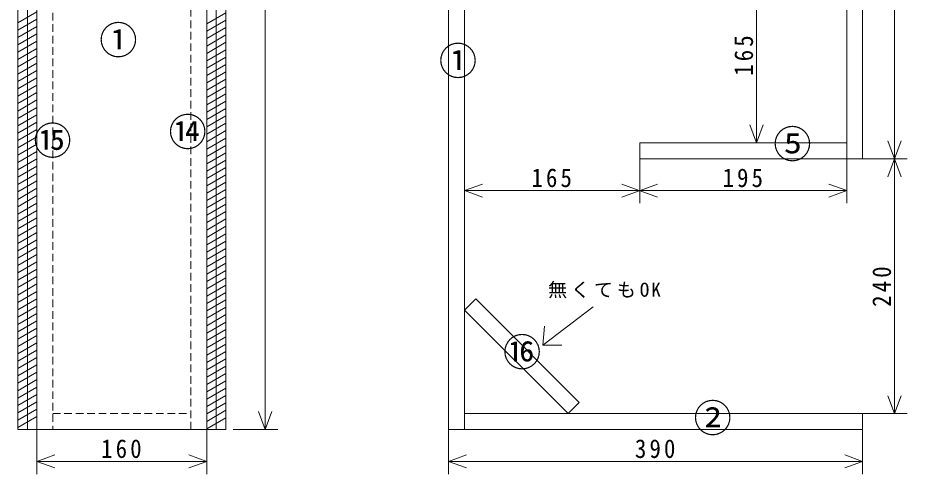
# Model space of a CAD drawing. Units: millimetres, scale not verified. Extents: x -964 to 688, y -484 to 528.
# Drawn here: x -906 to -68, y -484 to -54 of the extents above; entities that cross this region are included whole.
import ezdxf
from ezdxf.enums import TextEntityAlignment as Align

# ---------------------------------------------------------------- set-up
doc = ezdxf.new("R2010")
doc.units = ezdxf.units.MM
doc.header["$LTSCALE"] = 6
doc.linetypes.add('DASHED1', pattern=[1.8, 1.2, -0.6])
doc.layers.add('0-0', color=7, linetype='Continuous', lineweight=18)
doc.styles.add('ＭＳ ゴシック', font='')
doc.styles.get('ＭＳ ゴシック').set_extended_font_data('MS Gothic')

msp = doc.modelspace()

# ---------------------------------------------------------------- linework, layer by layer
at = {"layer": '0-0'}
for p, q in [((-905.876, 458.161), (-905.876, -441.839)), ((-896.876, 458.161), (-896.876, -441.839)), ((-887.876, 458.161), (-887.876, -441.839)), ((-727.876, -441.839), (-727.876, 458.161)), ((-718.876, -441.839), (-718.876, 458.161)), ((-709.876, -441.839), (-709.876, 458.161)), ((-485.062, -441.839), (-485.062, 458.161)), ((-125.063, 458.161), (-125.063, -186.839)), ((-905.876, -58.818), (-887.876, -48.426)), ((-727.876, -59.973), (-709.876, -49.58)), ((-905.876, -65.746), (-887.876, -55.354)), ((-727.876, -66.901), (-709.876, -56.509)), ((-905.876, -72.674), (-887.876, -62.282)), ((-727.876, -73.829), (-709.876, -63.437)), ((-905.876, -79.603), (-887.876, -69.21)), ((-727.876, -80.757), (-709.876, -70.365)), ((-905.876, -86.531), (-887.876, -76.138)), ((-905.876, -93.459), (-887.876, -83.067)), ((-727.876, -87.685), (-709.876, -77.293)), ((-905.876, -100.387), (-887.876, -89.995)), ((-727.876, -94.614), (-709.876, -84.221)), ((-727.876, -101.542), (-709.876, -91.15)), ((-905.876, -107.315), (-887.876, -96.923)), ((-727.876, -108.47), (-709.876, -98.078)), ((-905.876, -114.244), (-887.876, -103.851)), ((-727.876, -115.398), (-709.876, -105.006)), ((-905.876, -121.172), (-887.876, -110.779)), ((-727.876, -122.326), (-709.876, -111.934)), ((-905.876, -128.1), (-887.876, -117.708)), ((-905.876, -135.028), (-887.876, -124.636)), ((-727.876, -129.255), (-709.876, -118.862)), ((-905.876, -141.956), (-887.876, -131.564)), ((-727.876, -136.183), (-709.876, -125.791)), ((-727.876, -143.111), (-709.876, -132.719)), ((-905.876, -148.885), (-887.876, -138.492)), ((-727.876, -150.039), (-709.876, -139.647)), ((-905.876, -155.813), (-887.876, -145.42)), ((-727.876, -156.967), (-709.876, -146.575)), ((-905.876, -162.741), (-887.876, -152.349)), ((-727.876, -163.896), (-709.876, -153.503)), ((-905.876, -169.669), (-887.876, -159.277)), ((-905.876, -176.597), (-887.876, -166.205)), ((-727.876, -170.824), (-709.876, -160.432)), ((-727.876, -177.752), (-709.876, -167.36)), ((-905.876, -183.526), (-887.876, -173.133)), ((-727.876, -184.68), (-709.876, -174.288)), ((-905.876, -190.454), (-887.876, -180.061)), ((-727.876, -191.608), (-709.876, -181.216)), ((-905.876, -197.382), (-887.876, -186.99)), ((-727.876, -198.537), (-709.876, -188.144)), ((-905.876, -204.31), (-887.876, -193.918)), ((-905.876, -211.238), (-887.876, -200.846)), ((-727.876, -205.465), (-709.876, -195.073)), ((-905.876, -218.167), (-887.876, -207.774)), ((-727.876, -212.393), (-709.876, -202.001)), ((-727.876, -219.321), (-709.876, -208.929)), ((-905.876, -225.095), (-887.876, -214.703)), ((-727.876, -226.25), (-709.876, -215.857)), ((-905.876, -232.023), (-887.876, -221.631)), ((-727.876, -233.178), (-709.876, -222.785)), ((-905.876, -238.951), (-887.876, -228.559)), ((-727.876, -240.106), (-709.876, -229.714)), ((-905.876, -245.879), (-887.876, -235.487)), ((-905.876, -252.808), (-887.876, -242.415)), ((-727.876, -247.034), (-709.876, -236.642)), ((-905.876, -259.736), (-887.876, -249.344)), ((-727.876, -253.962), (-709.876, -243.57)), ((-727.876, -260.891), (-709.876, -250.498)), ((-905.876, -266.664), (-887.876, -256.272)), ((-727.876, -267.819), (-709.876, -257.426)), ((-905.876, -273.592), (-887.876, -263.2)), ((-727.876, -274.747), (-709.876, -264.355)), ((-905.876, -280.52), (-887.876, -270.128)), ((-727.876, -281.675), (-709.876, -271.283)), ((-905.876, -287.449), (-887.876, -277.056)), ((-905.876, -294.377), (-887.876, -283.985)), ((-727.876, -288.603), (-709.876, -278.211)), ((-905.876, -301.305), (-887.876, -290.913)), ((-727.876, -295.532), (-709.876, -285.139)), ((-727.876, -302.46), (-709.876, -292.067)), ((-905.876, -308.233), (-887.876, -297.841)), ((-727.876, -309.388), (-709.876, -298.996)), ((-905.876, -315.161), (-887.876, -304.769)), ((-727.876, -316.316), (-709.876, -305.924)), ((-905.876, -322.09), (-887.876, -311.697)), ((-727.876, -323.244), (-709.876, -312.852)), ((-905.876, -329.018), (-887.876, -318.626)), ((-905.876, -335.946), (-887.876, -325.554)), ((-727.876, -330.173), (-709.876, -319.78)), ((-727.876, -337.101), (-709.876, -326.708)), ((-485.062, -329.368), (-474.456, -318.761)), ((-474.456, -318.761), (-376.984, -416.233)), ((-411.295, -362.332), (-363.964, -326.425)), ((-905.876, -342.874), (-887.876, -332.482)), ((-727.876, -344.029), (-709.876, -333.637)), ((-485.062, -329.368), (-387.591, -426.839)), ((-905.876, -349.802), (-887.876, -339.41)), ((-727.876, -350.957), (-709.876, -340.565)), ((-905.876, -356.731), (-887.876, -346.338)), ((-727.876, -357.885), (-709.876, -347.493)), ((-411.295, -362.332), (-409.663, -344.378)), ((-905.876, -363.659), (-887.876, -353.267)), ((-905.876, -370.587), (-887.876, -360.195)), ((-727.876, -364.814), (-709.876, -354.421)), ((-905.876, -377.515), (-887.876, -367.123)), ((-727.876, -371.742), (-709.876, -361.349)), ((-727.876, -378.67), (-709.876, -368.278)), ((-411.295, -362.332), (-393.342, -362.332)), ((-905.876, -384.443), (-887.876, -374.051)), ((-727.876, -385.598), (-709.876, -375.206)), ((-905.876, -391.372), (-887.876, -380.979)), ((-727.876, -392.526), (-709.876, -382.134)), ((-905.876, -398.3), (-887.876, -387.908)), ((-727.876, -399.455), (-709.876, -389.062)), ((-905.876, -405.228), (-887.876, -394.836)), ((-905.876, -412.156), (-887.876, -401.764)), ((-727.876, -406.383), (-709.876, -395.99)), ((-905.876, -419.085), (-887.876, -408.692)), ((-727.876, -413.311), (-709.876, -402.919)), ((-727.876, -420.239), (-709.876, -409.847)), ((-905.876, -426.013), (-887.876, -415.62)), ((-727.876, -427.167), (-709.876, -416.775)), ((-387.591, -426.839), (-376.984, -416.233)), ((-905.876, -432.941), (-887.876, -422.549)), ((-727.876, -434.096), (-709.876, -423.703)), ((-905.876, -439.869), (-887.876, -429.477)), ((-727.876, -441.024), (-709.876, -430.632)), ((-709.876, -441.839), (-905.876, -441.839))]:
    msp.add_line(p, q, dxfattribs=at)
at = {"layer": '0-0', "linetype": 'DASHED1'}
for p, q in [((-872.876, 458.161), (-872.876, -441.839)), ((-742.876, -441.839), (-742.876, 458.161)), ((-872.876, -426.839), (-742.876, -426.839))]:
    msp.add_line(p, q, dxfattribs=at)
at = {"layer": '0-0', "color": 4, "lineweight": 9}
for p, q in [((-240.063, -171.839), (-198.063, -171.839)), ((-73.906, -203.754), (-86.219, -169.925)), ((-73.906, -169.925), (-86.219, -203.754)), ((-485.062, -228.839), (-485.062, -186.839)), ((-320.062, -186.839), (-320.062, -228.839)), ((-125.063, -186.839), (-125.063, -228.839)), ((-110.063, -186.839), (-68.063, -186.839)), ((-468.148, -222.996), (-485.062, -216.839)), ((-336.977, -222.996), (-303.148, -210.683)), ((-303.148, -222.996), (-336.977, -210.683)), ((-125.063, -216.839), (-141.977, -210.683)), ((-141.977, -222.996), (-125.063, -216.839)), ((-73.906, -409.925), (-80.063, -426.839)), ((-666.719, -424.925), (-672.876, -441.839)), ((-68.063, -426.839), (-110.062, -426.839)), ((-887.876, -483.839), (-887.876, -441.839)), ((-727.876, -441.839), (-727.876, -483.839)), ((-660.876, -441.839), (-702.876, -441.839)), ((-500.062, -483.839), (-500.062, -441.839)), ((-110.063, -441.839), (-110.063, -483.839)), ((-870.961, -477.996), (-887.876, -471.839)), ((-483.148, -477.996), (-500.062, -471.839))]:
    msp.add_line(p, q, dxfattribs=at)
for points in [[(-672.876, 458.161), (-672.876, -441.839), (-679.032, -424.925)], [(-80.062, 458.161), (-80.063, -426.839), (-86.219, -409.925)], [(-210.063, -171.839), (-210.063, 323.161), (-216.219, 306.246)], [(-216.219, -154.925), (-210.063, -171.839), (-203.906, -154.925)], [(-125.063, -216.839), (-485.062, -216.839), (-468.148, -210.683)], [(-727.876, -471.839), (-887.876, -471.839), (-870.961, -465.683)], [(-744.79, -465.683), (-727.876, -471.839), (-744.79, -477.996)], [(-110.063, -471.839), (-500.062, -471.839), (-483.148, -465.683)], [(-126.977, -477.996), (-110.063, -471.839), (-126.977, -465.683)]]:
    msp.add_lwpolyline(points, dxfattribs=at)
at = {"layer": '0-0'}
for points in [[(-500.062, 458.161), (-500.062, -441.839), (-110.063, -441.839), (-110.063, -426.839), (-485.062, -426.839)], [(-320.062, -186.839), (-110.062, -186.839), (-110.063, 458.161), (-500.062, 458.161)], [(-125.062, -171.839), (-320.062, -171.839), (-320.062, -186.839)]]:
    msp.add_lwpolyline(points, dxfattribs=at)

# ---------------------------------------------------------------- texts
at = {"layer": '0-0', "color": 5, "style": 'ＭＳ ゴシック'}
for s, p in [('①', (-829.119, -96.295)), ('①', (-509.223, -115.881)), ('⑭', (-763.834, -182.798)), ('⑮', (-891.14, -190.959)), ('⑤', (-194.223, -194.223)), ('⑯', (-448.834, -390.078)), ('②', (-269.301, -452.098))]:
    msp.add_text(s, height=26.39, dxfattribs=at).set_placement(p, align=Align.BOTTOM_LEFT)
at = {"layer": '0-0', "char_height": 17.6, "attachment_point": 7, "rotation": 90, "style": 'ＭＳ ゴシック'}
for s, insert in [('\\T1.27;\\W0.9;165', (-213.063, -108.839)), ('\\T1.27;\\W0.9;240', (-83.063, -326.339))]:
    msp.add_mtext(s, dxfattribs=dict(at, insert=insert))
at = {"layer": '0-0', "attachment_point": 7, "style": 'ＭＳ ゴシック'}
for s, insert, char_height in [('\\T1.27;\\W0.9;165', (-422.062, -213.839), 17.6), ('\\T1.27;\\W0.9;195', (-242.062, -213.839), 17.6), ('\\T1.2;無くてもOK', (-406.399, -318.264), 13.2), ('\\T1.27;\\W0.9;160', (-827.376, -468.839), 17.6), ('\\T1.27;\\W0.9;390', (-324.562, -468.839), 17.6)]:
    msp.add_mtext(s, dxfattribs=dict(at, insert=insert, char_height=char_height))

doc.saveas('drawing.dxf')
